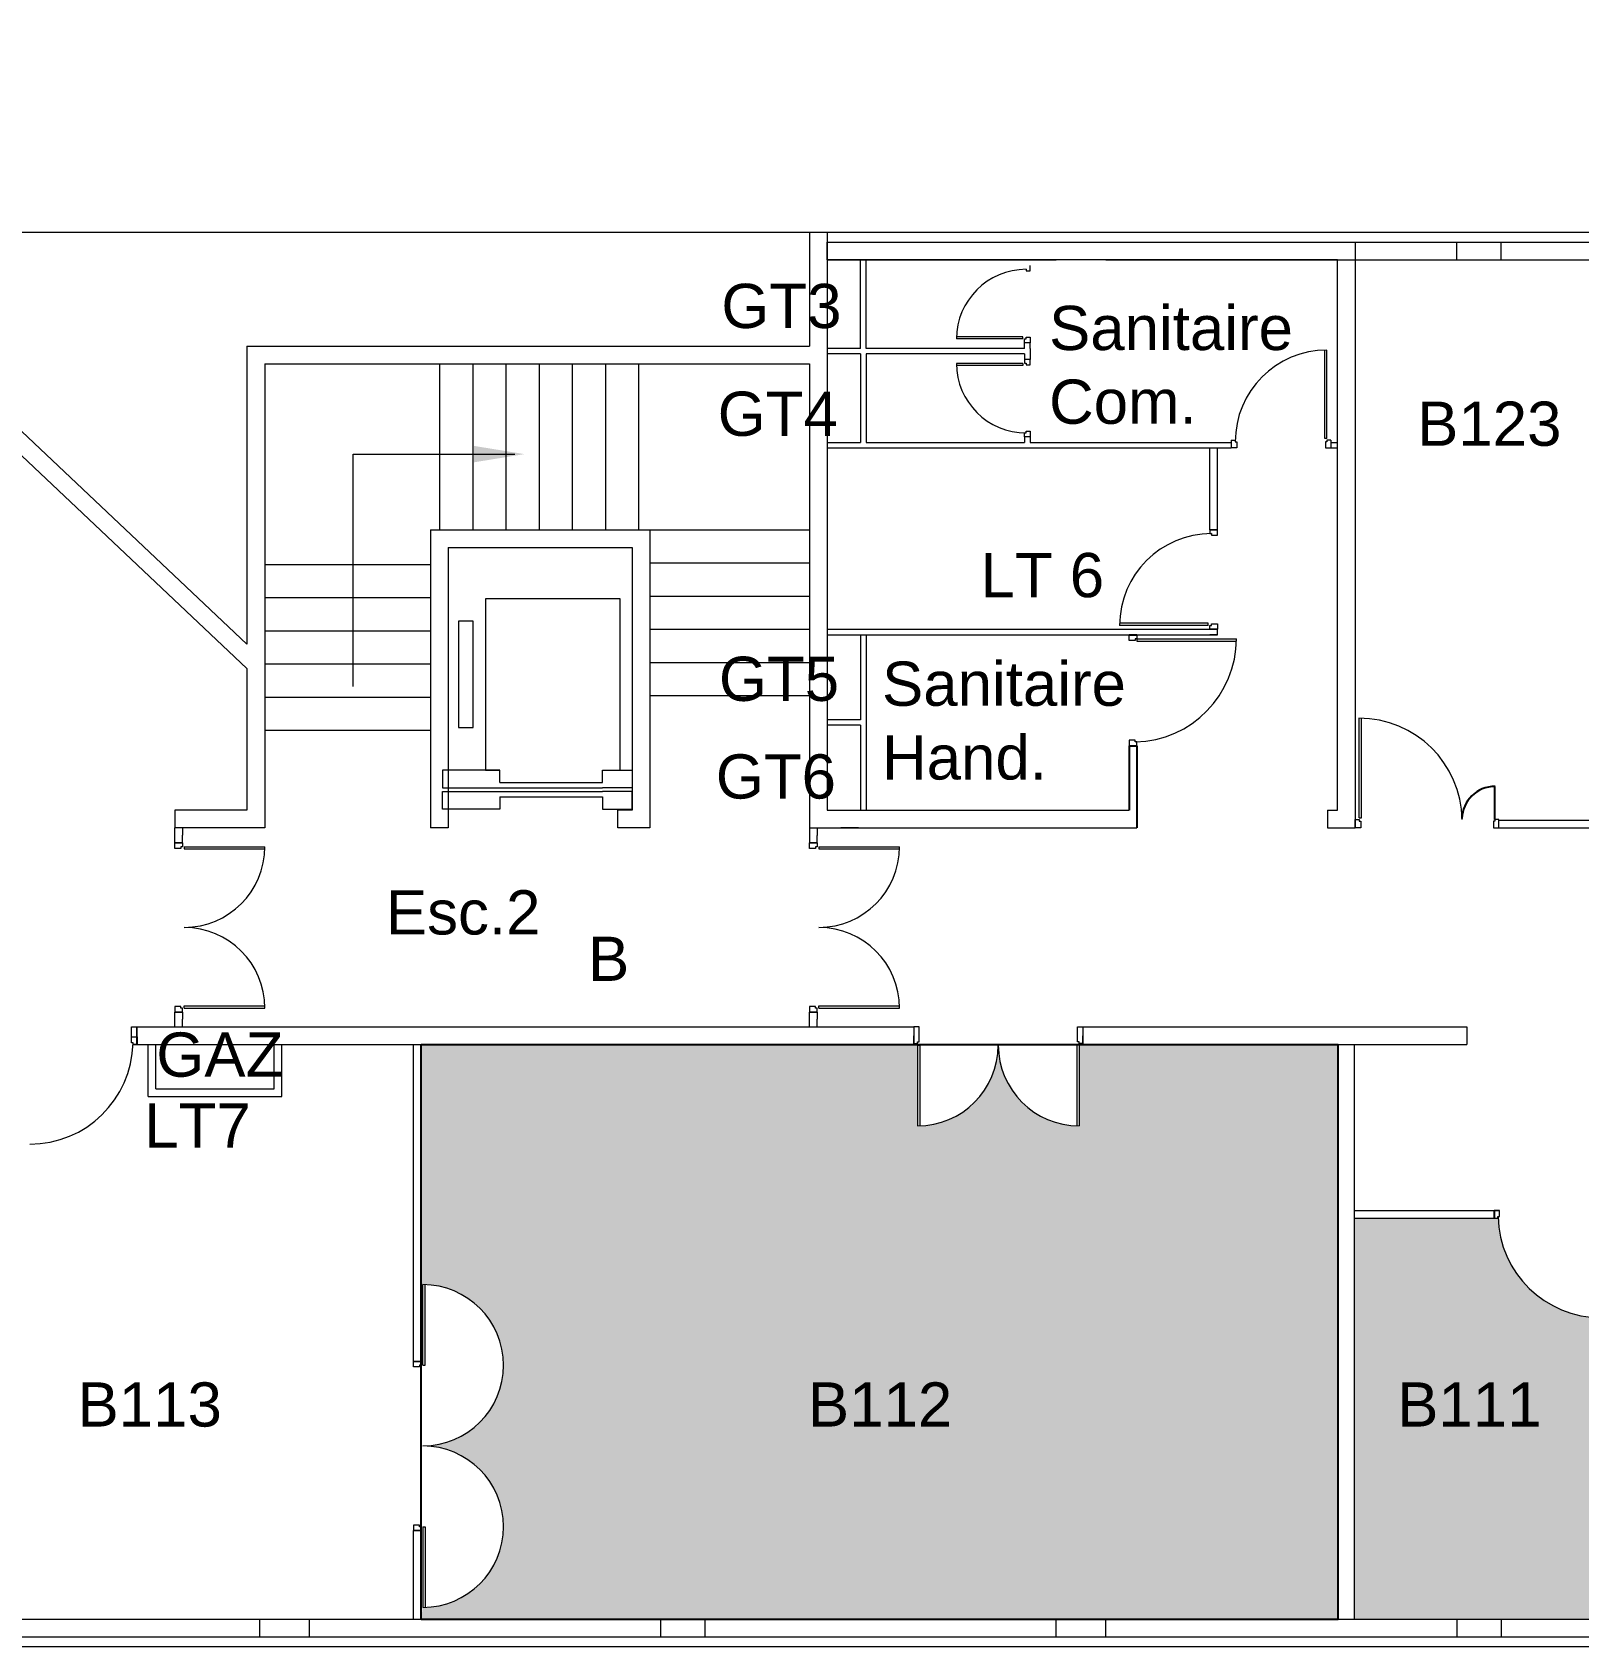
# Model space of a CAD drawing. Header units: millimetres. Extents: x 2006 to 2122, y 764 to 933.
# Drawn here: x 2033.91 to 2047.89, y 813.87 to 828.47 of the extents above; entities that cross this region are included whole.
import ezdxf

# ---------------------------------------------------------------- set-up
doc = ezdxf.new("R2010")
doc.units = ezdxf.units.MM
doc.linetypes.add('CACHE', pattern=[0.375, 0.25, -0.125])
for name, color, linetype in [('B14_ Cloisonnement créé', 6, 'Continuous'), ('B14_Cloisonnement existant', 4, 'Continuous'), ('B14_Maçonnerie Existante', 5, 'Continuous'), ('B14_Menuiseries intérieures', 251, 'Continuous'), ('Nom. Circulation', 1, 'Continuous'), ('Nom. Texte', 250, 'Continuous'), ('SUN', 2, 'Continuous')]:
    doc.layers.add(name, color=color, linetype=linetype)
doc.styles.add('ARIAL', font='arial.ttf')
doc.styles.get("Standard").update_dxf_attribs({"font": 'arial.ttf'})

msp = doc.modelspace()

# ---------------------------------------------------------------- hatches: boundary and pattern name
at = {"layer": 'B14_Maçonnerie Existante', "lineweight": 9}
h = msp.add_hatch(color=256, dxfattribs=at)
h.paths.add_polyline_path([(2037.9, 824.725), (2037.9, 824.651), (2037.9, 824.577), (2038.055, 824.602), (2038.055, 824.7)])
h.paths.add_polyline_path([(2038.055, 824.7), (2038.055, 824.602), (2038.355, 824.651)])
at = {"layer": 'SUN'}
h = msp.add_hatch(color=256, dxfattribs=at)
h.dxf.hatch_style = 1
h.paths.add_polyline_path([(2041.91, 818.576), (2041.91, 819.311), (2037.422, 819.311), (2037.422, 817.141, -0.420175), (2038.167, 816.411, -0.414144), (2037.437, 815.682, -0.414144), (2038.167, 814.952, -0.414144), (2037.437, 814.222), (2037.437, 814.222), (2037.422, 814.117), (2045.712, 814.117), (2045.712, 819.311), (2043.37, 819.311), (2043.37, 818.576, -0.414144), (2042.64, 819.306, -0.414144)])
h.paths.add_polyline_path([(2040.778, 815.637), (2042.283, 815.637), (2042.283, 816.461), (2040.778, 816.461)], flags=24)
h = msp.add_hatch(color=256, dxfattribs=at)
h.dxf.hatch_style = 1
h.paths.add_polyline_path([(2048.227, 815.922), (2048.297, 815.922), (2048.297, 815.907, 0.396437), (2049.196, 816.818), (2048.297, 816.818), (2048.227, 816.826), (2048.227, 816.876), (2048.227, 817.741), (2048.091, 817.741), (2048.091, 816.841, -0.403422), (2047.158, 817.741), (2047.123, 817.741), (2045.862, 817.741), (2045.862, 814.117), (2046.787, 814.117), (2047.187, 814.117), (2048.227, 814.117)])
h.paths.add_polyline_path([(2051.827, 817.741), (2051.691, 817.741), (2051.691, 816.841, -0.403422), (2050.758, 817.741), (2050.723, 817.741), (2048.297, 817.741), (2048.297, 816.841), (2049.197, 816.841, -0.403422), (2048.297, 815.907), (2048.297, 815.872), (2048.297, 814.117), (2050.387, 814.117), (2050.787, 814.117), (2051.827, 814.117)])
h.paths.add_polyline_path([(2055.352, 817.741), (2055.216, 817.741), (2055.216, 816.841, -0.403422), (2054.283, 817.741), (2054.248, 817.741), (2051.897, 817.741), (2051.897, 814.117), (2053.987, 814.117), (2054.387, 814.117), (2055.352, 814.117)])
h.paths.add_polyline_path([(2058.952, 817.741), (2058.816, 817.741), (2058.816, 816.841, -0.403422), (2057.883, 817.741), (2057.848, 817.741), (2055.422, 817.741), (2055.422, 814.117), (2057.562, 814.117), (2058.012, 814.117), (2058.952, 814.117)])
h.paths.add_polyline_path([(2063.752, 817.741), (2063.616, 817.741), (2063.616, 816.841, -0.403422), (2062.683, 817.741), (2062.648, 817.741), (2059.022, 817.741), (2059.022, 814.117), (2061.187, 814.117), (2061.587, 814.117), (2063.752, 814.117)])
h.paths.add_polyline_path([(2066.152, 817.741), (2066.016, 817.741), (2066.016, 816.841, -0.403422), (2065.083, 817.741), (2065.048, 817.741), (2063.822, 817.741), (2063.822, 814.117), (2064.787, 814.117), (2065.187, 814.117), (2066.023, 814.117), (2066.152, 814.117)])
h.paths.add_polyline_path([(2069.827, 817.741), (2069.691, 817.741), (2069.691, 816.841, -0.403422), (2068.758, 817.741), (2068.723, 817.741), (2066.222, 817.741), (2066.222, 814.117), (2068.387, 814.117), (2068.787, 814.117), (2069.827, 814.117)])
h.paths.add_polyline_path([(2074.457, 816.741), (2073.057, 816.741), (2073.057, 817.741), (2072.956, 817.741), (2072.956, 816.841, -0.403422), (2072.023, 817.741), (2071.988, 817.741), (2069.897, 817.741), (2069.897, 814.117), (2071.987, 814.117), (2072.387, 814.117), (2074.457, 814.117)])
h.paths.add_polyline_path([(2078.057, 817.741), (2077.921, 817.741), (2077.921, 816.841, -0.403422), (2076.988, 817.741), (2076.953, 817.741), (2074.527, 817.741), (2074.527, 814.117), (2075.587, 814.117), (2075.987, 814.117), (2078.057, 814.117)])
h.paths.add_polyline_path([(2081.657, 815.925), (2081.657, 817.741), (2081.522, 817.741), (2081.486, 817.741), (2081.486, 816.841, -0.403422), (2080.553, 817.741), (2080.518, 817.741), (2080.197, 817.741), (2080.197, 817.171), (2078.127, 817.171), (2078.127, 814.117), (2079.187, 814.117), (2079.587, 814.117), (2081.657, 814.117)])
h.paths.add_polyline_path([(2084.107, 817.741), (2083.972, 817.741), (2083.936, 817.741), (2083.936, 816.841, -0.403422), (2083.003, 817.741), (2082.968, 817.741), (2081.727, 817.741), (2081.727, 815.925), (2081.727, 814.117), (2082.787, 814.117), (2083.187, 814.117), (2084.107, 814.117)])
h.paths.add_polyline_path([(2046.106, 815.637), (2047.611, 815.637), (2047.611, 816.461), (2046.106, 816.461)], flags=24)
h.paths.add_polyline_path([(2049.564, 815.637), (2051.069, 815.637), (2051.069, 816.461), (2049.564, 816.461)], flags=24)
h.paths.add_polyline_path([(2052.393, 815.637), (2053.898, 815.637), (2053.898, 816.461), (2052.393, 816.461)], flags=24)
h.paths.add_polyline_path([(2055.972, 815.637), (2057.477, 815.637), (2057.477, 816.461), (2055.972, 816.461)], flags=24)
h.paths.add_polyline_path([(2060.34, 815.637), (2061.845, 815.637), (2061.845, 816.461), (2060.34, 816.461)], flags=24)
h.paths.add_polyline_path([(2064.186, 815.637), (2065.691, 815.637), (2065.691, 816.461), (2064.186, 816.461)], flags=24)
h.paths.add_polyline_path([(2067.192, 815.637), (2068.697, 815.637), (2068.697, 816.461), (2067.192, 816.461)], flags=24)
h.paths.add_polyline_path([(2071.639, 815.637), (2073.144, 815.637), (2073.144, 816.461), (2071.639, 816.461)], flags=24)
h.paths.add_polyline_path([(2074.832, 815.637), (2076.337, 815.637), (2076.337, 816.461), (2074.832, 816.461)], flags=24)
h.paths.add_polyline_path([(2079.036, 815.637), (2080.541, 815.637), (2080.541, 816.461), (2079.036, 816.461)], flags=24)
h.paths.add_polyline_path([(2081.91, 815.637), (2083.415, 815.637), (2083.415, 816.461), (2081.91, 816.461)], flags=24)

# ---------------------------------------------------------------- linework, layer by layer
at = {"layer": 'B14_ Cloisonnement créé', "lineweight": 9}
for p, q in [((2042.927, 825.657), (2042.877, 825.657)), ((2042.927, 825.507), (2042.877, 825.507)), ((2042.927, 825.507), (2042.877, 825.507)), ((2042.927, 824.807), (2042.877, 824.807)), ((2042.927, 824.807), (2042.877, 824.807)), ((2044.747, 824.757), (2044.747, 824.707)), ((2045.647, 824.757), (2045.647, 824.707)), ((2044.552, 823.967), (2044.622, 823.967)), ((2044.552, 823.067), (2044.622, 823.067)), ((2044.552, 823.017), (2044.622, 823.017))]:
    msp.add_line(p, q, dxfattribs=at)
at = {"layer": 'B14_ Cloisonnement créé', "lineweight": 9, "ltscale": 10}
msp.add_line((2044.552, 823.067), (2044.622, 823.067), dxfattribs=at)
at = {"layer": 'B14_Cloisonnement existant', "lineweight": 9}
for p, q in [((2041.394, 825.607), (2041.394, 826.407)), ((2041.444, 825.607), (2041.444, 826.407)), ((2041.394, 825.607), (2041.092, 825.607)), ((2042.877, 825.607), (2041.444, 825.607)), ((2042.877, 825.607), (2042.877, 825.657)), ((2042.927, 825.607), (2042.927, 825.657)), ((2042.927, 825.607), (2042.927, 825.557)), ((2041.394, 825.557), (2041.092, 825.557)), ((2041.394, 825.557), (2041.394, 824.757)), ((2042.877, 825.557), (2041.444, 825.557)), ((2041.444, 825.557), (2041.444, 824.757)), ((2042.877, 825.557), (2042.877, 825.507)), ((2042.927, 825.557), (2042.927, 825.507)), ((2042.877, 824.807), (2042.877, 824.757)), ((2042.927, 824.807), (2042.927, 824.757)), ((2041.394, 823.017), (2041.394, 822.249)), ((2041.444, 823.017), (2041.444, 822.249)), ((2041.394, 822.249), (2041.092, 822.249)), ((2041.444, 822.249), (2041.444, 821.431)), ((2041.394, 822.199), (2041.092, 822.199)), ((2041.394, 822.199), (2041.394, 821.431)), ((2047.166, 821.341), (2048.152, 821.341)), ((2035.194, 821.136), (2035.194, 821.271)), ((2035.264, 821.271), (2035.264, 821.206)), ((2035.264, 821.136), (2035.264, 821.206)), ((2040.932, 821.271), (2040.932, 821.136)), ((2041.002, 821.271), (2041.002, 821.201)), ((2041.002, 821.136), (2041.002, 821.201)), ((2047.166, 821.271), (2048.152, 821.271)), ((2035.194, 819.471), (2035.194, 819.606)), ((2035.264, 819.606), (2035.264, 819.541)), ((2040.932, 819.471), (2040.932, 819.606)), ((2041.002, 819.606), (2041.002, 819.541)), ((2035.264, 819.471), (2035.264, 819.541)), ((2041.002, 819.471), (2041.002, 819.541)), ((2034.952, 818.841), (2034.952, 819.311)), ((2035.022, 818.911), (2035.022, 819.311)), ((2036.092, 818.911), (2036.092, 819.311)), ((2036.162, 818.841), (2036.162, 819.311)), ((2037.352, 816.447), (2037.352, 819.311)), ((2037.422, 816.447), (2037.422, 819.311)), ((2035.022, 818.911), (2036.092, 818.911)), ((2034.952, 818.841), (2036.162, 818.841)), ((2045.862, 817.811), (2047.173, 817.811)), ((2045.862, 817.741), (2047.158, 817.741)), ((2037.352, 814.117), (2037.352, 814.917)), ((2037.422, 814.117), (2037.422, 814.917))]:
    msp.add_line(p, q, dxfattribs=at)
at = {"layer": 'B14_Cloisonnement existant', "lineweight": 9, "ltscale": 10}
for p, q in [((2041.092, 824.757), (2041.394, 824.757)), ((2041.092, 824.707), (2044.747, 824.707)), ((2041.444, 824.757), (2042.877, 824.757)), ((2042.927, 824.757), (2044.747, 824.757)), ((2044.552, 823.967), (2044.552, 824.707)), ((2044.622, 823.967), (2044.622, 824.707)), ((2045.647, 824.757), (2045.707, 824.757)), ((2045.647, 824.707), (2045.707, 824.707)), ((2041.092, 823.067), (2044.622, 823.067)), ((2041.092, 823.017), (2042.85, 823.017)), ((2042.85, 823.017), (2044.622, 823.017)), ((2044.622, 823.017), (2044.622, 823.067))]:
    msp.add_line(p, q, dxfattribs=at)
at = {"layer": 'B14_Cloisonnement existant', "linetype": 'CACHE', "lineweight": 9, "ltscale": 10}
msp.add_line((2041.092, 824.707), (2043.162, 824.707), dxfattribs=at)
at = {"layer": 'B14_Cloisonnement existant'}
for p, q in [((2043.823, 822.013), (2043.823, 821.431)), ((2043.893, 822.013), (2043.893, 821.271))]:
    msp.add_line(p, q, dxfattribs=at)
at = {"layer": 'B14_Maçonnerie Existante', "lineweight": 9}
for p, q in [((2029.877, 828.349), (2035.847, 822.712)), ((2029.986, 828.465), (2035.847, 822.932)), ((2040.932, 826.657), (2040.932, 825.627)), ((2040.932, 826.657), (2041.092, 826.657)), ((2041.092, 826.657), (2041.092, 821.431)), ((2041.092, 826.567), (2045.867, 826.567)), ((2045.867, 826.567), (2045.867, 821.271)), ((2046.787, 826.407), (2046.787, 826.567)), ((2046.787, 826.567), (2047.187, 826.567)), ((2047.187, 826.407), (2047.187, 826.567)), ((2046.787, 826.407), (2047.187, 826.407)), ((2035.847, 825.627), (2040.932, 825.627)), ((2035.847, 825.627), (2035.847, 822.932)), ((2036.007, 825.467), (2040.932, 825.467)), ((2036.007, 825.467), (2036.007, 821.271)), ((2037.591, 823.967), (2037.591, 825.467)), ((2037.891, 823.967), (2037.891, 825.467)), ((2038.191, 823.967), (2038.191, 825.467)), ((2038.491, 823.967), (2038.491, 825.467)), ((2038.791, 823.967), (2038.791, 825.467)), ((2039.091, 823.967), (2039.091, 825.467)), ((2039.391, 823.967), (2039.391, 825.467)), ((2040.932, 825.467), (2040.932, 821.271)), ((2036.807, 824.651), (2038.269, 824.651)), ((2036.807, 822.549), (2036.807, 824.651)), ((2037.507, 823.967), (2037.507, 821.271)), ((2037.507, 823.967), (2039.49, 823.967)), ((2039.49, 823.967), (2039.49, 821.271)), ((2039.49, 823.967), (2040.932, 823.967)), ((2037.667, 823.807), (2037.667, 821.271)), ((2037.667, 823.807), (2039.33, 823.807)), ((2039.33, 823.807), (2039.33, 821.431)), ((2037.507, 823.651), (2036.007, 823.651)), ((2039.49, 823.667), (2040.932, 823.667)), ((2037.507, 823.351), (2036.007, 823.351)), ((2039.49, 823.367), (2040.932, 823.367)), ((2037.507, 823.051), (2036.007, 823.051)), ((2039.49, 823.067), (2040.932, 823.067)), ((2035.847, 822.712), (2035.847, 821.431)), ((2037.507, 822.751), (2036.007, 822.751)), ((2039.49, 822.767), (2040.932, 822.767)), ((2037.507, 822.451), (2036.007, 822.451)), ((2039.49, 822.467), (2040.932, 822.467)), ((2037.507, 822.151), (2036.007, 822.151)), ((2035.847, 821.431), (2035.194, 821.431)), ((2035.194, 821.431), (2035.194, 821.271)), ((2039.201, 821.271), (2039.201, 821.431)), ((2039.33, 821.431), (2039.201, 821.431)), ((2041.092, 821.431), (2043.823, 821.431)), ((2045.617, 821.431), (2045.707, 821.431)), ((2036.007, 821.271), (2035.194, 821.271)), ((2037.667, 821.271), (2037.507, 821.271)), ((2039.49, 821.271), (2039.201, 821.271)), ((2040.932, 821.271), (2043.893, 821.271)), ((2041.377, 821.271), (2041.217, 821.271)), ((2045.617, 821.271), (2045.867, 821.271)), ((2034.802, 819.471), (2041.875, 819.471)), ((2034.852, 819.311), (2034.852, 819.471)), ((2041.875, 819.471), (2041.875, 819.311)), ((2043.405, 819.471), (2043.405, 819.311)), ((2043.405, 819.471), (2046.876, 819.471)), ((2046.876, 819.471), (2046.876, 819.311)), ((2046.876, 819.471), (2046.876, 819.311)), ((2034.816, 819.311), (2041.875, 819.311)), ((2043.405, 819.311), (2046.876, 819.311)), ((2045.712, 814.117), (2045.712, 819.311)), ((2045.862, 814.117), (2045.862, 819.311)), ((2035.962, 814.117), (2036.412, 814.117)), ((2035.962, 813.957), (2035.962, 814.117)), ((2036.412, 813.957), (2036.412, 814.117)), ((2039.587, 814.117), (2039.587, 813.957)), ((2039.587, 814.117), (2039.987, 814.117)), ((2039.987, 814.117), (2039.987, 813.957)), ((2043.162, 814.117), (2043.612, 814.117)), ((2043.162, 813.957), (2043.162, 814.117)), ((2043.612, 813.957), (2043.612, 814.117)), ((2046.787, 814.117), (2046.787, 813.957)), ((2046.787, 814.117), (2047.187, 814.117)), ((2047.187, 814.117), (2047.187, 813.957))]:
    msp.add_line(p, q, dxfattribs=at)
at = {"layer": 'B14_Maçonnerie Existante', "lineweight": 9, "ltscale": 10}
for p, q in [((2031.903, 826.657), (2072.107, 826.657)), ((2041.092, 826.567), (2043.162, 826.567)), ((2043.612, 826.567), (2046.787, 826.567)), ((2047.187, 826.567), (2050.362, 826.567)), ((2041.092, 826.407), (2043.162, 826.407)), ((2043.612, 826.407), (2046.787, 826.407)), ((2047.187, 826.407), (2050.362, 826.407))]:
    msp.add_line(p, q, dxfattribs=at)
at = {"layer": 'B14_Maçonnerie Existante', "lineweight": 9, "ltscale": 7}
for p, q in [((2045.617, 821.431), (2045.617, 821.271)), ((2032.787, 814.117), (2035.962, 814.117)), ((2036.412, 814.117), (2039.587, 814.117)), ((2039.987, 814.117), (2043.162, 814.117)), ((2043.612, 814.117), (2046.787, 814.117)), ((2047.187, 814.117), (2050.387, 814.117)), ((2014.815, 813.957), (2061.187, 813.957)), ((2013.732, 813.867), (2084.636, 813.867))]:
    msp.add_line(p, q, dxfattribs=at)
at = {"layer": 'B14_Maçonnerie Existante', "lineweight": 9}
msp.add_lwpolyline([(2045.707, 821.431), (2045.707, 826.407), (2041.092, 826.407), (2041.092, 826.567)], dxfattribs=at)
at = {"layer": 'B14_Menuiseries intérieures', "color": 8, "lineweight": 9, "ltscale": 7}
for p, q in [((2042.892, 826.322), (2042.892, 826.307)), ((2042.892, 826.307), (2042.927, 826.307)), ((2042.927, 826.307), (2042.927, 826.357)), ((2042.862, 825.712), (2042.262, 825.712)), ((2042.862, 825.692), (2042.262, 825.692)), ((2042.862, 825.692), (2042.862, 825.712)), ((2042.877, 825.657), (2042.877, 825.692)), ((2042.877, 825.692), (2042.892, 825.692)), ((2042.927, 825.657), (2042.877, 825.657)), ((2042.892, 825.707), (2042.927, 825.707)), ((2042.892, 825.692), (2042.892, 825.707)), ((2042.927, 825.707), (2042.927, 825.657)), ((2045.592, 824.792), (2045.592, 825.591)), ((2045.612, 824.792), (2045.612, 825.592)), ((2042.862, 825.471), (2042.262, 825.471)), ((2042.862, 825.451), (2042.262, 825.451)), ((2042.862, 825.471), (2042.862, 825.451)), ((2042.877, 825.507), (2042.877, 825.472)), ((2042.927, 825.507), (2042.877, 825.507)), ((2042.877, 825.472), (2042.892, 825.472)), ((2042.892, 825.472), (2042.892, 825.457)), ((2042.892, 825.457), (2042.927, 825.457)), ((2042.927, 825.457), (2042.927, 825.507)), ((2042.877, 824.807), (2042.877, 824.842)), ((2042.877, 824.842), (2042.892, 824.842)), ((2042.892, 824.857), (2042.927, 824.857)), ((2042.892, 824.842), (2042.892, 824.857)), ((2042.927, 824.857), (2042.927, 824.807)), ((2042.927, 824.807), (2042.877, 824.807)), ((2045.612, 824.792), (2045.592, 824.792)), ((2045.597, 824.762), (2045.597, 824.707)), ((2045.612, 824.762), (2045.597, 824.762)), ((2045.597, 824.707), (2045.647, 824.707)), ((2045.647, 824.777), (2045.612, 824.777)), ((2045.612, 824.777), (2045.612, 824.762)), ((2045.647, 824.777), (2045.647, 824.707)), ((2044.552, 823.967), (2044.552, 823.932)), ((2044.622, 823.917), (2044.622, 823.967)), ((2044.552, 823.932), (2044.567, 823.932)), ((2044.567, 823.932), (2044.567, 823.917)), ((2044.567, 823.917), (2044.622, 823.917)), ((2044.537, 823.122), (2043.737, 823.122)), ((2044.537, 823.102), (2043.737, 823.102)), ((2044.537, 823.102), (2044.537, 823.122)), ((2044.552, 823.067), (2044.552, 823.102)), ((2044.552, 823.102), (2044.567, 823.102)), ((2044.567, 823.117), (2044.622, 823.117)), ((2044.567, 823.102), (2044.567, 823.117)), ((2044.622, 823.117), (2044.622, 823.067)), ((2044.622, 823.067), (2044.552, 823.067)), ((2044.622, 823.017), (2044.552, 823.017))]:
    msp.add_line(p, q, dxfattribs=at)
at = {"layer": 'B14_Menuiseries intérieures', "color": 8, "lineweight": 9}
for p, q in [((2044.747, 824.777), (2044.782, 824.777)), ((2044.747, 824.777), (2044.747, 824.707)), ((2044.797, 824.707), (2044.747, 824.707)), ((2044.782, 824.777), (2044.782, 824.762)), ((2044.782, 824.762), (2044.797, 824.762)), ((2044.797, 824.762), (2044.797, 824.707)), ((2044.622, 823.967), (2044.552, 823.967)), ((2038.134, 821.682), (2039.061, 821.682)), ((2038.134, 821.633), (2039.061, 821.633)), ((2038.134, 821.601), (2039.061, 821.601)), ((2038.134, 821.551), (2039.061, 821.551))]:
    msp.add_line(p, q, dxfattribs=at)
at = {"layer": 'B14_Menuiseries intérieures', "lineweight": 9, "ltscale": 7}
for p, q in [((2043.823, 822.967), (2043.823, 823.017)), ((2043.878, 822.967), (2043.823, 822.967)), ((2043.878, 822.982), (2043.878, 822.967)), ((2043.893, 822.982), (2043.878, 822.982)), ((2043.893, 823.017), (2043.893, 822.982)), ((2043.893, 822.981), (2044.793, 822.981)), ((2043.893, 822.981), (2043.893, 822.959)), ((2043.893, 822.959), (2044.792, 822.959)), ((2045.902, 821.363), (2045.902, 822.263)), ((2045.924, 821.363), (2045.924, 822.262)), ((2043.823, 822.063), (2043.823, 822.013)), ((2043.878, 822.063), (2043.823, 822.063)), ((2043.878, 822.048), (2043.878, 822.063)), ((2043.893, 822.048), (2043.878, 822.048)), ((2043.893, 822.013), (2043.893, 822.048)), ((2045.867, 821.346), (2045.902, 821.346)), ((2045.902, 821.363), (2045.924, 821.363)), ((2045.902, 821.346), (2045.902, 821.331)), ((2047.166, 821.346), (2047.131, 821.346)), ((2047.131, 821.346), (2047.131, 821.331)), ((2045.917, 821.271), (2045.867, 821.271)), ((2045.902, 821.331), (2045.917, 821.331)), ((2045.917, 821.331), (2045.917, 821.271)), ((2047.116, 821.331), (2047.116, 821.271)), ((2047.131, 821.331), (2047.116, 821.331)), ((2047.116, 821.271), (2047.166, 821.271)), ((2034.802, 819.471), (2034.852, 819.471)), ((2034.802, 819.326), (2034.802, 819.471)), ((2034.852, 819.471), (2034.852, 819.311)), ((2034.802, 819.381), (2034.852, 819.381)), ((2034.802, 819.326), (2034.802, 819.381)), ((2034.817, 819.326), (2034.802, 819.326)), ((2034.817, 819.326), (2034.802, 819.326)), ((2034.817, 819.311), (2034.817, 819.326)), ((2034.817, 819.311), (2034.817, 819.326)), ((2034.852, 819.311), (2034.817, 819.311)), ((2034.852, 819.311), (2034.817, 819.311)), ((2047.173, 817.811), (2047.123, 817.811)), ((2047.123, 817.741), (2047.158, 817.741)), ((2047.158, 817.741), (2047.158, 817.756)), ((2047.158, 817.756), (2047.173, 817.756)), ((2047.173, 817.756), (2047.173, 817.811))]:
    msp.add_line(p, q, dxfattribs=at)
at = {"layer": 'B14_Menuiseries intérieures'}
for p, q in [((2043.823, 823.017), (2043.893, 823.017)), ((2043.823, 822.013), (2043.893, 822.013)), ((2047.131, 821.346), (2047.131, 821.646)), ((2034.852, 819.381), (2034.852, 819.311)), ((2047.123, 817.811), (2047.123, 817.741))]:
    msp.add_line(p, q, dxfattribs=at)
at = {"layer": 'B14_Menuiseries intérieures', "lineweight": 9}
for p, q in [((2045.867, 821.271), (2045.867, 821.346)), ((2047.166, 821.271), (2047.166, 821.346)), ((2035.194, 821.086), (2035.194, 821.136)), ((2035.194, 821.136), (2035.264, 821.136)), ((2035.264, 821.136), (2035.194, 821.136)), ((2035.249, 821.086), (2035.194, 821.086)), ((2035.264, 821.101), (2035.249, 821.101)), ((2035.249, 821.101), (2035.249, 821.086)), ((2035.264, 821.136), (2035.264, 821.101)), ((2035.279, 821.101), (2036.009, 821.101)), ((2035.279, 821.101), (2035.279, 821.081)), ((2035.279, 821.081), (2036.008, 821.081)), ((2040.932, 821.086), (2040.932, 821.136)), ((2040.932, 821.136), (2041.002, 821.136)), ((2041.002, 821.136), (2040.932, 821.136)), ((2040.987, 821.086), (2040.932, 821.086)), ((2041.002, 821.101), (2040.987, 821.101)), ((2040.987, 821.101), (2040.987, 821.086)), ((2041.002, 821.136), (2041.002, 821.101)), ((2041.017, 821.101), (2041.747, 821.101)), ((2041.017, 821.101), (2041.017, 821.081)), ((2041.017, 821.081), (2041.747, 821.081)), ((2035.194, 819.656), (2035.194, 819.606)), ((2035.249, 819.656), (2035.194, 819.656)), ((2035.194, 819.606), (2035.264, 819.606)), ((2035.264, 819.606), (2035.194, 819.606)), ((2035.249, 819.641), (2035.249, 819.656)), ((2035.264, 819.641), (2035.249, 819.641)), ((2035.264, 819.606), (2035.264, 819.641)), ((2035.279, 819.661), (2036.008, 819.661)), ((2035.279, 819.641), (2035.279, 819.661)), ((2035.279, 819.641), (2036.009, 819.641)), ((2040.932, 819.656), (2040.932, 819.606)), ((2040.987, 819.656), (2040.932, 819.656)), ((2040.932, 819.606), (2041.002, 819.606)), ((2041.002, 819.606), (2040.932, 819.606)), ((2040.987, 819.641), (2040.987, 819.656)), ((2041.002, 819.641), (2040.987, 819.641)), ((2041.002, 819.606), (2041.002, 819.641)), ((2041.017, 819.661), (2041.747, 819.661)), ((2041.017, 819.641), (2041.017, 819.661)), ((2041.017, 819.641), (2041.747, 819.641)), ((2034.852, 819.471), (2034.852, 819.311)), ((2041.925, 819.471), (2041.875, 819.471)), ((2041.925, 819.336), (2041.925, 819.471)), ((2043.355, 819.471), (2043.405, 819.471)), ((2043.355, 819.336), (2043.355, 819.471)), ((2041.875, 819.391), (2041.875, 819.321)), ((2041.875, 819.321), (2041.875, 819.391)), ((2041.875, 819.321), (2041.91, 819.321)), ((2041.91, 819.321), (2041.91, 819.336)), ((2041.91, 819.336), (2041.925, 819.336)), ((2041.91, 819.306), (2041.91, 818.576)), ((2041.91, 819.306), (2041.93, 819.306)), ((2041.93, 819.306), (2041.93, 818.576)), ((2043.35, 819.306), (2043.35, 818.576)), ((2043.37, 819.306), (2043.35, 819.306)), ((2043.37, 819.336), (2043.355, 819.336)), ((2043.37, 819.321), (2043.37, 819.336)), ((2043.405, 819.321), (2043.37, 819.321)), ((2043.37, 819.306), (2043.37, 818.576)), ((2043.405, 819.391), (2043.405, 819.321)), ((2043.405, 819.321), (2043.405, 819.391)), ((2037.437, 816.411), (2037.437, 817.141)), ((2037.457, 816.411), (2037.457, 817.141)), ((2037.352, 816.397), (2037.352, 816.447)), ((2037.352, 816.447), (2037.422, 816.447)), ((2037.422, 816.447), (2037.352, 816.447)), ((2037.407, 816.397), (2037.352, 816.397)), ((2037.422, 816.412), (2037.407, 816.412)), ((2037.407, 816.412), (2037.407, 816.397)), ((2037.422, 816.447), (2037.422, 816.412)), ((2037.437, 816.411), (2037.457, 816.411)), ((2037.352, 814.967), (2037.352, 814.917)), ((2037.407, 814.967), (2037.352, 814.967)), ((2037.352, 814.917), (2037.422, 814.917)), ((2037.422, 814.917), (2037.352, 814.917)), ((2037.407, 814.952), (2037.407, 814.967)), ((2037.422, 814.952), (2037.407, 814.952)), ((2037.422, 814.917), (2037.422, 814.952)), ((2037.437, 814.952), (2037.437, 814.222)), ((2037.437, 814.952), (2037.457, 814.952)), ((2037.457, 814.952), (2037.457, 814.222))]:
    msp.add_line(p, q, dxfattribs=at)
at = {"layer": 'B14_Menuiseries intérieures', "color": 8, "lineweight": 9}
for points in [[(2039.061, 821.793), (2039.22, 821.793), (2039.22, 823.342), (2038.005, 823.342), (2038.005, 821.793), (2038.134, 821.793)], [(2038.134, 821.682), (2038.134, 821.793), (2037.616, 821.793), (2037.616, 821.633), (2038.134, 821.633)], [(2039.061, 821.682), (2039.061, 821.793), (2039.33, 821.793), (2039.33, 821.633), (2039.061, 821.633)], [(2038.134, 821.551), (2038.134, 821.441), (2037.616, 821.441), (2037.616, 821.601), (2038.134, 821.601)], [(2039.061, 821.551), (2039.061, 821.441), (2039.33, 821.441), (2039.33, 821.601), (2039.061, 821.601)]]:
    msp.add_lwpolyline(points, dxfattribs=at)
msp.add_lwpolyline([(2037.758, 822.178), (2037.893, 822.178), (2037.893, 823.14), (2037.758, 823.14)], close=True, dxfattribs=at)
at = {"layer": 'B14_Menuiseries intérieures', "color": 8, "lineweight": 9, "ltscale": 7}
for centre, radius, start, end in [((2042.892, 825.692), 0.63, 90, 179.9842), ((2042.862, 825.712), 0, 0, 90), ((2042.892, 825.707), 0, 0, 90), ((2042.892, 825.472), 0.63, 180.0158, 270), ((2042.862, 825.451), 0, 270, 0), ((2042.892, 825.457), 0, 270, 0), ((2045.592, 824.792), 0, 180, 270), ((2045.597, 824.762), 0, 180, 270), ((2044.537, 823.122), 0, 0, 90), ((2044.567, 823.117), 0, 0, 90)]:
    msp.add_arc(centre, radius, start, end, dxfattribs=at)
at = {"layer": 'B14_Menuiseries intérieures', "color": 8, "lineweight": 9}
for centre, start, end in [((2045.612, 824.762), 90.012, 180), ((2044.567, 823.102), 90, 179.988)]:
    msp.add_arc(centre, 0.83, start, end, dxfattribs=at)
at = {"layer": 'B14_Menuiseries intérieures', "lineweight": 9, "ltscale": 7}
for centre, start, end in [((2043.878, 822.967), 180, 270), ((2043.893, 822.959), 180, 270), ((2045.924, 821.363), 270, 0), ((2047.116, 821.331), 180, 270), ((2033.906, 819.311), 0, 90), ((2034.796, 819.296), 90, 180), ((2034.802, 819.326), 90, 180)]:
    msp.add_arc(centre, 0, start, end, dxfattribs=at)
at = {"layer": 'B14_Menuiseries intérieures', "lineweight": 9}
for centre, radius, start, end in [((2043.859, 822.982), 0.934, 271.3194, 359.9773), ((2045.901, 821.329), 0.934, 1.0355, 89.988), ((2035.249, 821.086), 0, 180, 270), ((2035.279, 821.101), 0.73, 270, 359.9864), ((2035.279, 821.081), 0, 180, 270), ((2040.987, 821.086), 0, 180, 270), ((2041.017, 821.101), 0.73, 270, 359.9864), ((2041.017, 821.081), 0, 180, 270), ((2035.279, 819.641), 0.73, 0.0136, 90), ((2041.017, 819.641), 0.73, 0.0136, 90), ((2035.249, 819.656), 0, 90, 180), ((2035.279, 819.661), 0, 90, 180), ((2040.987, 819.656), 0, 90, 180), ((2041.017, 819.661), 0, 90, 180), ((2033.883, 819.345), 0.934, 270.0227, 358.6806), ((2041.91, 819.306), 0.73, 270.0136, 0), ((2041.925, 819.336), 0, 0, 90), ((2041.93, 819.306), 0, 0, 90), ((2043.37, 819.306), 0.73, 180, 269.9864), ((2043.35, 819.306), 0, 90, 180), ((2043.355, 819.336), 0, 90, 180), ((2048.092, 817.775), 0.934, 181.3194, 269.9773), ((2037.437, 816.411), 0.73, 0.0136, 90), ((2037.407, 816.397), 0, 180, 270), ((2037.437, 816.412), 0.73, 270, 359.9864), ((2037.457, 816.411), 0, 270, 0), ((2037.437, 814.952), 0.73, 0.0136, 90), ((2037.407, 814.967), 0, 90, 180), ((2037.437, 814.972), 0, 90, 180), ((2037.437, 814.952), 0.73, 270, 359.9864)]:
    msp.add_arc(centre, radius, start, end, dxfattribs=at)
at = {"layer": 'B14_Menuiseries intérieures'}
msp.add_arc((2047.131, 821.346), 0.3, 89.9741, 178.3649, dxfattribs=at)
at = {"layer": 'SUN'}
for p, q in [((2037.422, 819.311), (2045.712, 819.311)), ((2037.422, 814.117), (2037.422, 819.311)), ((2045.712, 814.117), (2045.712, 819.311)), ((2037.422, 814.117), (2045.712, 814.117))]:
    msp.add_line(p, q, dxfattribs=at)

# ---------------------------------------------------------------- texts
at = {"layer": 'Nom. Circulation', "insert": (2038.931, 820.287), "char_height": 0.4, "attachment_point": 1, "style": 'ARIAL'}
msp.add_mtext_dynamic_manual_height_columns('B', width=2.78692, gutter_width=12.5, heights=[0], dxfattribs=at)
at = {"layer": 'Nom. Texte', "char_height": 0.4, "attachment_point": 1, "style": 'ARIAL'}
for s, insert in [('GT3', (2040.136, 826.191)), ('GT4', (2040.103, 825.216)), ('GT5', (2040.114, 822.819)), ('GT6', (2040.086, 821.936)), ('LT7', (2034.918, 818.779))]:
    msp.add_mtext_dynamic_manual_height_columns(s, width=1.78509, gutter_width=12.5, heights=[0], dxfattribs=dict(at, insert=insert))
at = {"layer": 'Nom. Texte', "char_height": 0.4, "attachment_point": 1}
for s, insert, width in [('Sanitaire Com. ', (2043.099, 825.992), 2.9031), ('B123', (2046.427, 825.126), 2.1893), ('LT 6', (2042.479, 823.757), 2.9031), ('Sanitaire Hand.', (2041.589, 822.775), 2.9031), ('Esc.2', (2037.103, 820.707), 2.1893), ('GAZ', (2035.027, 819.421), 2.1893), ('B113', (2034.315, 816.257), 2.1893), ('B112', (2040.919, 816.257), 2.1893), ('B111', (2046.247, 816.257), 2.1893)]:
    msp.add_mtext(s, dxfattribs=dict(at, insert=insert, width=width))

doc.saveas('drawing.dxf')
